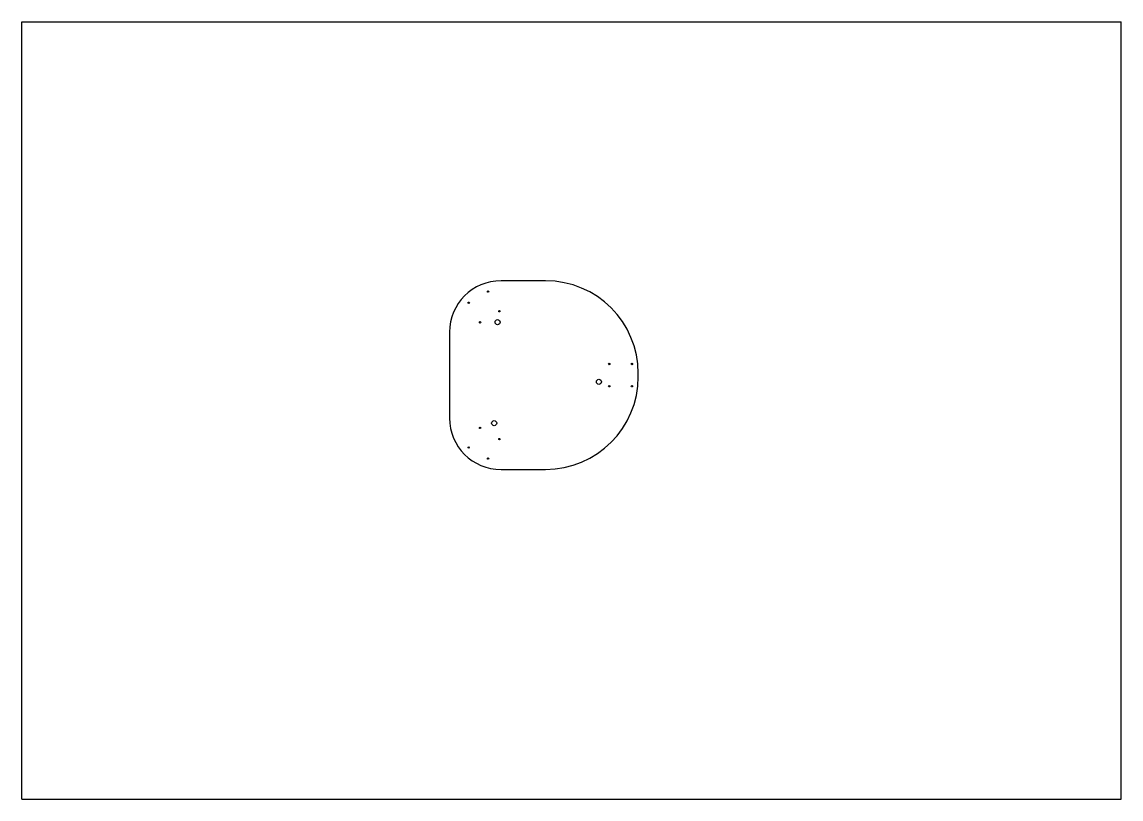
# Model space of a CAD drawing. Header units: millimetres. Extents: x 0 to 297, y 0 to 210.
import ezdxf

# ---------------------------------------------------------------- set-up
doc = ezdxf.new("R2010")
doc.units = ezdxf.units.MM
doc.header["$LTSCALE"] = 16.335
doc.layers.get('0').update_dxf_attribs({"linetype": 'CONTINUOUS'})
doc.layers.add('02___PRT_ALL_AXES', color=7, linetype='CONTINUOUS')

msp = doc.modelspace()

# ---------------------------------------------------------------- linework, layer by layer
at = {"color": 7, "linetype": 'CONTINUOUS'}
for p, q in [((0, 0), (0, 210)), ((0, 210), (297, 210)), ((297, 0), (297, 210)), ((141.5, 140.05), (129.45, 140.05)), ((115.55, 126.15), (115.55, 102.97)), ((166.53, 114.1), (166.53, 115.02)), ((129.45, 89.07), (141.5, 89.07)), ((0, 0), (297, 0))]:
    msp.add_line(p, q, dxfattribs=at)
for centre, radius, start, end in [((129.45, 126.15), 13.91, 90, 180), ((141.5, 115.02), 25.03, 0, 90), ((141.5, 114.1), 25.03, 270, 360), ((129.45, 102.97), 13.91, 180, 270)]:
    msp.add_arc(centre, radius, start, end, dxfattribs=at)
at = {"layer": '02___PRT_ALL_AXES', "color": 7, "linetype": 'CONTINUOUS'}
for centre, radius in [((125.97, 137.14), 0.185), ((120.75, 134.12), 0.185), ((129.03, 131.84), 0.185), ((123.81, 128.83), 0.185), ((128.53, 128.87), 0.695), ((158.7, 117.57), 0.185), ((164.82, 117.57), 0.185), ((155.92, 112.75), 0.695), ((158.7, 111.55), 0.185), ((164.82, 111.55), 0.185), ((127.6, 101.58), 0.695), ((123.81, 100.3), 0.185), ((120.75, 95), 0.185), ((129.03, 97.28), 0.185), ((125.97, 91.99), 0.185)]:
    msp.add_circle(centre, radius, dxfattribs=at)

doc.saveas('drawing.dxf')
